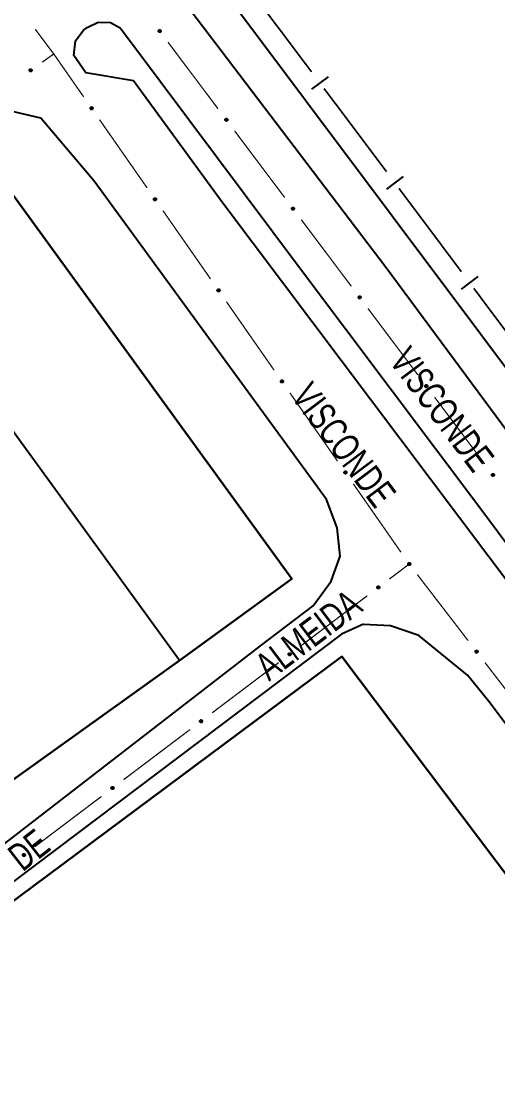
# Model space of a CAD drawing. Extents: x 200123 to 201542, y 4839549 to 4841240.
# Drawn here: x 201195.5 to 201264.2, y 4840146.7 to 4840300.3 of the extents above; entities that cross this region are included whole.
import ezdxf

# ---------------------------------------------------------------- set-up
doc = ezdxf.new("R2010")
doc.units = 0
doc.header["$LTSCALE"] = 1.5
doc.header["$MEASUREMENT"] = 0
for name, color, linetype in [('CD_MALHA_LOTES', 7, 'CONTINUOUS'), ('HD-CANAIS', 7, 'CONTINUOUS'), ('LM-LIM-SETORES-BAIRROS', 250, 'CONTINUOUS'), ('RU-QUADRA', 210, 'CONTINUOUS'), ('SV-EIXO-RUA-PAV', 20, 'CONTINUOUS'), ('SV-RUA-PAVIM', 7, 'CONTINUOUS'), ('SV-TXT-RUA-PAV', 7, 'CONTINUOUS')]:
    doc.layers.add(name, color=color, linetype=linetype)
doc.styles.add('ARIAL', font='ARIAL.SHX')

msp = doc.modelspace()

# ---------------------------------------------------------------- linework, layer by layer
at = {"layer": 'CD_MALHA_LOTES', "linetype": 'Continuous', "flags": 128}
for points in [[(201188.58, 4840283.1), (201234.5, 4840219.93)], [(201218.33, 4840208.17), (201172.4, 4840271.33)], [(201234.5, 4840219.93), (201218.33, 4840208.17)], [(201159.21, 4840147.31), (201241.7, 4840208.73)], [(201241.7, 4840208.73), (201291.11, 4840143.18), (201207.16, 4840082.14), (201181.72, 4840063.93), (201182.95, 4840062.31)], [(201218.33, 4840208.17), (201180.33, 4840180.96)]]:
    msp.add_lwpolyline(points, dxfattribs=at)
at = {"layer": 'HD-CANAIS', "linetype": 'Continuous'}
msp.add_polyline3d([(201223.86, 4840305.83, 2.2), (201299.67, 4840204.6, 2.2)], dxfattribs=at)
at = {"layer": 'LM-LIM-SETORES-BAIRROS', "const_width": 0.25}
for points in [[(201237.351852, 4840293.016773), (201228.337575, 4840305.006052)], [(201244.65, 4840283.31), (201239.154707, 4840290.618917)], [(201245.162619, 4840282.62486), (201244.65, 4840283.31)], [(201248.157996, 4840278.621397), (201245.162619, 4840282.62486)], [(201258.941353, 4840264.20893), (201249.955222, 4840276.219319)], [(201269.72471, 4840249.796462), (201260.738579, 4840261.806852)]]:
    msp.add_lwpolyline(points, dxfattribs=at)
at = {"layer": 'LM-LIM-SETORES-BAIRROS'}
for points in [[(201239.752683, 4840292.31963), (201237.354827, 4840290.516775)], [(201250.557186, 4840277.918625), (201248.155108, 4840276.121399)], [(201261.340543, 4840263.506157), (201258.938465, 4840261.708931)]]:
    msp.add_lwpolyline(points, dxfattribs=at)
at = {"layer": 'RU-QUADRA', "linetype": 'Continuous', "flags": 128}
for points in [[(201159.21, 4840159.42), (201182.62, 4840177.05), (201180.33, 4840180.96), (201218.33, 4840208.17), (201234.5, 4840219.93), (201188.58, 4840283.1), (201172.4, 4840271.33), (201159.21, 4840261.33), (201133.96, 4840242.16), (201129.5, 4840238.78), (201121.18, 4840232.46), (201045.03, 4840174.84), (201015.04, 4840152.15), (201065.11, 4840088.54)], [(201120.96, 4840017.94), (201159.21, 4840045.33), (201182.95, 4840062.31), (201181.72, 4840063.93), (201207.16, 4840082.14), (201291.11, 4840143.18), (201241.7, 4840208.73), (201159.21, 4840147.31), (201132.42, 4840127.37), (201122.23, 4840119.77), (201112.78, 4840112.73), (201070.77, 4840081.42), (201084.34, 4840064.27)]]:
    msp.add_lwpolyline(points, close=True, dxfattribs=at)
at = {"layer": 'SV-EIXO-RUA-PAV', "const_width": 0.18}
for points in [[(201197.526635, 4840299.165092), (201199.927807, 4840295.965971)], [(201216.671335, 4840297.293511), (201223.875252, 4840287.69645)], [(201199.927807, 4840295.965971), (201200.21, 4840295.59)], [(201198.515689, 4840294.393212), (201200.149259, 4840295.547095)], [(201200.149259, 4840295.547095), (201200.21, 4840295.59)], [(201200.21, 4840295.59), (201204.513952, 4840289.411367)], [(201206.800276, 4840286.129185), (201213.659247, 4840276.282637)], [(201226.276557, 4840284.49743), (201233.480474, 4840274.900369)], [(201215.945571, 4840273.000454), (201222.804543, 4840263.153906)], [(201235.88178, 4840271.701348), (201243.085697, 4840262.104287)], [(201225.090867, 4840259.871723), (201231.949838, 4840250.025175)], [(201245.487002, 4840258.905267), (201252.690919, 4840249.308206)], [(201234.236162, 4840246.742993), (201241.095134, 4840236.896445)], [(201255.092225, 4840246.109185), (201262.296142, 4840236.512124)], [(201243.381458, 4840233.614262), (201250.240429, 4840223.767714)], [(201250.966652, 4840221.71004), (201251.43, 4840222.06)], [(201248.572739, 4840219.901952), (201250.966652, 4840221.71004)], [(201252.599677, 4840220.538923), (201259.914705, 4840211.026281)], [(201235.805205, 4840210.258816), (201245.380856, 4840217.491168)], [(201223.037671, 4840200.61568), (201232.613321, 4840207.848032)], [(201262.353048, 4840207.8554), (201269.668076, 4840198.342757)], [(201210.270137, 4840190.972544), (201219.845787, 4840198.204896)], [(201197.502602, 4840181.329408), (201207.078253, 4840188.56176)]]:
    msp.add_lwpolyline(points, dxfattribs=at)
at = {"layer": 'SV-EIXO-RUA-PAV'}
for points in [[(201215.472464, 4840299.074015), (201215.520977, 4840299.067805), (201215.561401, 4840299.052547), (201215.591454, 4840299.030117), (201215.612843, 4840299.003372), (201215.631643, 4840298.973546), (201215.643963, 4840298.939293), (201215.649216, 4840298.898247), (201215.643328, 4840298.849538), (201215.624976, 4840298.809155), (201215.604563, 4840298.778515), (201215.577959, 4840298.754606), (201215.548678, 4840298.736828), (201215.512675, 4840298.725207), (201215.471027, 4840298.72029), (201215.422192, 4840298.727396), (201215.382663, 4840298.742626), (201215.354164, 4840298.765084), (201215.330297, 4840298.791983), (201215.311469, 4840298.822663), (201215.299569, 4840298.856356), (201215.294694, 4840298.898298), (201215.302346, 4840298.946405), (201215.317086, 4840298.986003), (201215.339138, 4840299.01481), (201215.366149, 4840299.037711), (201215.395835, 4840299.056931), (201215.429752, 4840299.070749), (201215.472464, 4840299.074015)], [(201196.701252, 4840293.246345), (201196.708863, 4840293.294657), (201196.725283, 4840293.334623), (201196.748573, 4840293.364015), (201196.775926, 4840293.384621), (201196.806284, 4840293.402551), (201196.840879, 4840293.413875), (201196.882059, 4840293.417938), (201196.930577, 4840293.410644), (201196.970413, 4840293.391132), (201197.00045, 4840293.36984), (201197.023579, 4840293.342556), (201197.040503, 4840293.312773), (201197.051077, 4840293.276449), (201197.054787, 4840293.234676), (201197.046272, 4840293.186067), (201197.029905, 4840293.146996), (201197.006631, 4840293.119158), (201196.979054, 4840293.096079), (201196.947842, 4840293.078146), (201196.913819, 4840293.067226), (201196.871753, 4840293.063566), (201196.823887, 4840293.072607), (201196.784732, 4840293.088486), (201196.756575, 4840293.111362), (201196.734465, 4840293.139024), (201196.716112, 4840293.169253), (201196.703281, 4840293.203555), (201196.701252, 4840293.246345)], [(201205.665315, 4840287.951092), (201205.713576, 4840287.943165), (201205.753434, 4840287.926484), (201205.782673, 4840287.903002), (201205.803099, 4840287.875515), (201205.82083, 4840287.84504), (201205.831927, 4840287.810372), (201205.835721, 4840287.769166), (201205.828108, 4840287.720697), (201205.808336, 4840287.68099), (201205.786849, 4840287.651093), (201205.759413, 4840287.628142), (201205.72952, 4840287.611414), (201205.693127, 4840287.601078), (201205.651331, 4840287.597641), (201205.602779, 4840287.606475), (201205.563816, 4840287.623098), (201205.536131, 4840287.646553), (201205.513233, 4840287.674281), (201205.495505, 4840287.705609), (201205.484808, 4840287.739703), (201205.481423, 4840287.781792), (201205.490777, 4840287.829597), (201205.506912, 4840287.868648), (201205.529973, 4840287.896654), (201205.557779, 4840287.918583), (201205.588128, 4840287.936738), (201205.622513, 4840287.949344), (201205.665315, 4840287.951092)], [(201225.077687, 4840286.277933), (201225.126199, 4840286.271723), (201225.166623, 4840286.256466), (201225.196677, 4840286.234036), (201225.218066, 4840286.207291), (201225.236866, 4840286.177464), (201225.249186, 4840286.143211), (201225.254438, 4840286.102165), (201225.24855, 4840286.053457), (201225.230199, 4840286.013073), (201225.209785, 4840285.982433), (201225.183181, 4840285.958524), (201225.1539, 4840285.940746), (201225.117897, 4840285.929126), (201225.076249, 4840285.924209), (201225.027414, 4840285.931315), (201224.987886, 4840285.946545), (201224.959387, 4840285.969003), (201224.93552, 4840285.995901), (201224.916691, 4840286.026582), (201224.904792, 4840286.060275), (201224.899916, 4840286.102217), (201224.907569, 4840286.150324), (201224.922309, 4840286.189922), (201224.944361, 4840286.218729), (201224.971372, 4840286.24163), (201225.001058, 4840286.26085), (201225.034974, 4840286.274668), (201225.077687, 4840286.277933)], [(201214.81061, 4840274.822362), (201214.858872, 4840274.814435), (201214.89873, 4840274.797753), (201214.927968, 4840274.774271), (201214.948395, 4840274.746784), (201214.966125, 4840274.71631), (201214.977223, 4840274.681641), (201214.981016, 4840274.640435), (201214.973404, 4840274.591966), (201214.953632, 4840274.552259), (201214.932144, 4840274.522362), (201214.904709, 4840274.499412), (201214.874816, 4840274.482684), (201214.838423, 4840274.472347), (201214.796627, 4840274.468911), (201214.748075, 4840274.477744), (201214.709111, 4840274.494367), (201214.681427, 4840274.517822), (201214.658529, 4840274.54555), (201214.640801, 4840274.576879), (201214.630103, 4840274.610973), (201214.626719, 4840274.653061), (201214.636073, 4840274.700867), (201214.652208, 4840274.739917), (201214.675268, 4840274.767924), (201214.703074, 4840274.789852), (201214.733423, 4840274.808007), (201214.767809, 4840274.820613), (201214.81061, 4840274.822362)], [(201234.682909, 4840273.481852), (201234.731422, 4840273.475642), (201234.771846, 4840273.460384), (201234.801899, 4840273.437954), (201234.823288, 4840273.411209), (201234.842088, 4840273.381383), (201234.854408, 4840273.34713), (201234.859661, 4840273.306084), (201234.853773, 4840273.257376), (201234.835421, 4840273.216992), (201234.815008, 4840273.186352), (201234.788404, 4840273.162443), (201234.759123, 4840273.144665), (201234.72312, 4840273.133044), (201234.681472, 4840273.128127), (201234.632637, 4840273.135233), (201234.593108, 4840273.150463), (201234.564609, 4840273.172922), (201234.540742, 4840273.19982), (201234.521914, 4840273.2305), (201234.510014, 4840273.264193), (201234.505139, 4840273.306135), (201234.512791, 4840273.354242), (201234.527531, 4840273.39384), (201234.549583, 4840273.422647), (201234.576594, 4840273.445548), (201234.60628, 4840273.464769), (201234.640197, 4840273.478586), (201234.682909, 4840273.481852)], [(201223.955906, 4840261.693631), (201224.004167, 4840261.685704), (201224.044025, 4840261.669022), (201224.073264, 4840261.645541), (201224.093691, 4840261.618053), (201224.111421, 4840261.587579), (201224.122518, 4840261.552911), (201224.126312, 4840261.511704), (201224.1187, 4840261.463235), (201224.098927, 4840261.423528), (201224.07744, 4840261.393631), (201224.050004, 4840261.370681), (201224.020111, 4840261.353953), (201223.983718, 4840261.343617), (201223.941922, 4840261.34018), (201223.89337, 4840261.349014), (201223.854407, 4840261.365636), (201223.826722, 4840261.389091), (201223.803825, 4840261.416819), (201223.786096, 4840261.448148), (201223.775399, 4840261.482242), (201223.772015, 4840261.524331), (201223.781369, 4840261.572136), (201223.797504, 4840261.611186), (201223.820564, 4840261.639193), (201223.84837, 4840261.661122), (201223.878719, 4840261.679277), (201223.913104, 4840261.691883), (201223.955906, 4840261.693631)], [(201244.288132, 4840260.68577), (201244.336644, 4840260.67956), (201244.377068, 4840260.664303), (201244.407122, 4840260.641873), (201244.42851, 4840260.615128), (201244.447311, 4840260.585301), (201244.459631, 4840260.551048), (201244.464883, 4840260.510002), (201244.458995, 4840260.461294), (201244.440644, 4840260.420911), (201244.42023, 4840260.39027), (201244.393626, 4840260.366361), (201244.364345, 4840260.348583), (201244.328342, 4840260.336963), (201244.286694, 4840260.332046), (201244.237859, 4840260.339152), (201244.198331, 4840260.354382), (201244.169832, 4840260.37684), (201244.145965, 4840260.403738), (201244.127136, 4840260.434419), (201244.115236, 4840260.468112), (201244.110361, 4840260.510054), (201244.118014, 4840260.558161), (201244.132754, 4840260.597759), (201244.154806, 4840260.626566), (201244.181816, 4840260.649467), (201244.211503, 4840260.668687), (201244.245419, 4840260.682505), (201244.288132, 4840260.68577)], [(201233.101201, 4840248.5649), (201233.149463, 4840248.556973), (201233.189321, 4840248.540292), (201233.218559, 4840248.51681), (201233.238986, 4840248.489323), (201233.256716, 4840248.458848), (201233.267814, 4840248.42418), (201233.271607, 4840248.382974), (201233.263995, 4840248.334505), (201233.244223, 4840248.294798), (201233.222735, 4840248.264901), (201233.1953, 4840248.24195), (201233.165407, 4840248.225222), (201233.129014, 4840248.214886), (201233.087218, 4840248.211449), (201233.038666, 4840248.220283), (201232.999703, 4840248.236906), (201232.972018, 4840248.260361), (201232.94912, 4840248.288089), (201232.931392, 4840248.319417), (201232.920694, 4840248.353511), (201232.91731, 4840248.3956), (201232.926664, 4840248.443405), (201232.942799, 4840248.482456), (201232.965859, 4840248.510462), (201232.993665, 4840248.532391), (201233.024015, 4840248.550546), (201233.0584, 4840248.563152), (201233.101201, 4840248.5649)], [(201253.893354, 4840247.889689), (201253.941867, 4840247.883479), (201253.982291, 4840247.868221), (201254.012344, 4840247.845791), (201254.033733, 4840247.819046), (201254.052533, 4840247.78922), (201254.064853, 4840247.754967), (201254.070106, 4840247.713921), (201254.064218, 4840247.665213), (201254.045866, 4840247.624829), (201254.025453, 4840247.594189), (201253.998848, 4840247.57028), (201253.969568, 4840247.552502), (201253.933564, 4840247.540881), (201253.891916, 4840247.535964), (201253.843082, 4840247.54307), (201253.803553, 4840247.5583), (201253.775054, 4840247.580759), (201253.751187, 4840247.607657), (201253.732359, 4840247.638337), (201253.720459, 4840247.67203), (201253.715584, 4840247.713972), (201253.723236, 4840247.762079), (201253.737976, 4840247.801677), (201253.760028, 4840247.830484), (201253.787039, 4840247.853385), (201253.816725, 4840247.872606), (201253.850641, 4840247.886423), (201253.893354, 4840247.889689)], [(201242.246497, 4840235.43617), (201242.294759, 4840235.428243), (201242.334616, 4840235.411561), (201242.363855, 4840235.388079), (201242.384282, 4840235.360592), (201242.402012, 4840235.330118), (201242.413109, 4840235.295449), (201242.416903, 4840235.254243), (201242.409291, 4840235.205774), (201242.389518, 4840235.166067), (201242.368031, 4840235.13617), (201242.340595, 4840235.11322), (201242.310702, 4840235.096492), (201242.27431, 4840235.086155), (201242.232513, 4840235.082719), (201242.183961, 4840235.091552), (201242.144998, 4840235.108175), (201242.117314, 4840235.13163), (201242.094416, 4840235.159358), (201242.076687, 4840235.190687), (201242.06599, 4840235.224781), (201242.062606, 4840235.266869), (201242.07196, 4840235.314675), (201242.088095, 4840235.353725), (201242.111155, 4840235.381732), (201242.138961, 4840235.40366), (201242.16931, 4840235.421815), (201242.203695, 4840235.434421), (201242.246497, 4840235.43617)], [(201263.498577, 4840235.093607), (201263.547089, 4840235.087397), (201263.587513, 4840235.07214), (201263.617567, 4840235.04971), (201263.638955, 4840235.022965), (201263.657756, 4840234.993138), (201263.670076, 4840234.958885), (201263.675328, 4840234.917839), (201263.66944, 4840234.869131), (201263.651089, 4840234.828748), (201263.630675, 4840234.798107), (201263.604071, 4840234.774198), (201263.57479, 4840234.75642), (201263.538787, 4840234.7448), (201263.497139, 4840234.739883), (201263.448304, 4840234.746989), (201263.408776, 4840234.762219), (201263.380277, 4840234.784677), (201263.35641, 4840234.811575), (201263.337581, 4840234.842256), (201263.325681, 4840234.875949), (201263.320806, 4840234.917891), (201263.328459, 4840234.965998), (201263.343199, 4840235.005596), (201263.365251, 4840235.034403), (201263.392261, 4840235.057304), (201263.421948, 4840235.076524), (201263.455864, 4840235.090342), (201263.498577, 4840235.093607)], [(201251.429677, 4840222.241002), (201251.478259, 4840222.235356), (201251.518858, 4840222.22057), (201251.54917, 4840222.198491), (201251.570868, 4840222.171996), (201251.590014, 4840222.142391), (201251.602731, 4840222.108283), (201251.608461, 4840222.067301), (201251.60314, 4840222.018528), (201251.585259, 4840221.977934), (201251.565203, 4840221.947058), (201251.538879, 4840221.922841), (201251.509807, 4840221.904724), (201251.473941, 4840221.892686), (201251.432353, 4840221.887285), (201251.383439, 4840221.893822), (201251.343736, 4840221.908591), (201251.314978, 4840221.930717), (201251.2908, 4840221.957336), (201251.271616, 4840221.987795), (201251.259325, 4840222.021348), (201251.253962, 4840222.06323), (201251.261055, 4840222.111423), (201251.275333, 4840222.15119), (201251.297049, 4840222.180251), (201251.323792, 4840222.203465), (201251.353252, 4840222.223029), (201251.387006, 4840222.23724), (201251.429677, 4840222.241002)], [(201246.795799, 4840218.697805), (201246.801866, 4840218.746336), (201246.817003, 4840218.786805), (201246.839344, 4840218.816925), (201246.866025, 4840218.838393), (201246.895796, 4840218.857282), (201246.930012, 4840218.869703), (201246.971042, 4840218.875078), (201247.019768, 4840218.869334), (201247.060206, 4840218.851102), (201247.090906, 4840218.83078), (201247.114894, 4840218.804247), (201247.132759, 4840218.775019), (201247.144486, 4840218.73905), (201247.149527, 4840218.697417), (201247.142565, 4840218.648561), (201247.127453, 4840218.608988), (201247.105079, 4840218.580422), (201247.078252, 4840218.556476), (201247.047628, 4840218.537556), (201247.01397, 4840218.525556), (201246.972042, 4840218.520557), (201246.923913, 4840218.528067), (201246.884271, 4840218.542689), (201246.855399, 4840218.564656), (201246.832418, 4840218.591598), (201246.81311, 4840218.621227), (201246.799191, 4840218.655102), (201246.795799, 4840218.697805)], [(201234.028265, 4840209.054669), (201234.034331, 4840209.1032), (201234.049469, 4840209.143669), (201234.07181, 4840209.173789), (201234.098491, 4840209.195257), (201234.128262, 4840209.214146), (201234.162478, 4840209.226567), (201234.203508, 4840209.231942), (201234.252234, 4840209.226198), (201234.292671, 4840209.207966), (201234.323372, 4840209.187644), (201234.34736, 4840209.161111), (201234.365225, 4840209.131883), (201234.376952, 4840209.095914), (201234.381993, 4840209.054281), (201234.375031, 4840209.005425), (201234.359919, 4840208.965852), (201234.337545, 4840208.937286), (201234.310718, 4840208.91334), (201234.280093, 4840208.89442), (201234.246436, 4840208.88242), (201234.204508, 4840208.877421), (201234.156379, 4840208.884931), (201234.116737, 4840208.899553), (201234.087865, 4840208.92152), (201234.064884, 4840208.948462), (201234.045576, 4840208.978091), (201234.031657, 4840209.011966), (201234.028265, 4840209.054669)], [(201261.133554, 4840209.621842), (201261.182135, 4840209.616197), (201261.222734, 4840209.60141), (201261.253046, 4840209.579331), (201261.274745, 4840209.552837), (201261.29389, 4840209.523231), (201261.306608, 4840209.489124), (201261.312337, 4840209.448142), (201261.307016, 4840209.399368), (201261.289135, 4840209.358774), (201261.26908, 4840209.327898), (201261.242755, 4840209.303682), (201261.213683, 4840209.285564), (201261.177817, 4840209.273526), (201261.136229, 4840209.268125), (201261.087315, 4840209.274662), (201261.047613, 4840209.289432), (201261.018854, 4840209.311557), (201260.994676, 4840209.338176), (201260.975492, 4840209.368635), (201260.963201, 4840209.402188), (201260.957839, 4840209.44407), (201260.964931, 4840209.492263), (201260.97921, 4840209.53203), (201261.000925, 4840209.561091), (201261.027668, 4840209.584305), (201261.057129, 4840209.603869), (201261.090882, 4840209.61808), (201261.133554, 4840209.621842)], [(201221.260731, 4840199.411533), (201221.266797, 4840199.460064), (201221.281935, 4840199.500533), (201221.304275, 4840199.530653), (201221.330957, 4840199.552121), (201221.360728, 4840199.57101), (201221.394944, 4840199.583431), (201221.435974, 4840199.588806), (201221.4847, 4840199.583062), (201221.525137, 4840199.56483), (201221.555838, 4840199.544508), (201221.579826, 4840199.517975), (201221.59769, 4840199.488747), (201221.609418, 4840199.452778), (201221.614458, 4840199.411145), (201221.607497, 4840199.362289), (201221.592385, 4840199.322716), (201221.570011, 4840199.29415), (201221.543184, 4840199.270204), (201221.512559, 4840199.251284), (201221.478902, 4840199.239284), (201221.436974, 4840199.234285), (201221.388845, 4840199.241795), (201221.349203, 4840199.256417), (201221.320331, 4840199.278384), (201221.29735, 4840199.305326), (201221.278042, 4840199.334955), (201221.264123, 4840199.36883), (201221.260731, 4840199.411533)], [(201208.493197, 4840189.768397), (201208.499263, 4840189.816928), (201208.514401, 4840189.857397), (201208.536741, 4840189.887517), (201208.563423, 4840189.908985), (201208.593193, 4840189.927874), (201208.62741, 4840189.940295), (201208.66844, 4840189.94567), (201208.717165, 4840189.939926), (201208.757603, 4840189.921694), (201208.788304, 4840189.901372), (201208.812292, 4840189.874839), (201208.830156, 4840189.845611), (201208.841884, 4840189.809642), (201208.846924, 4840189.768009), (201208.839963, 4840189.719153), (201208.82485, 4840189.67958), (201208.802477, 4840189.651014), (201208.775649, 4840189.627068), (201208.745025, 4840189.608148), (201208.711367, 4840189.596148), (201208.66944, 4840189.591149), (201208.62131, 4840189.598659), (201208.581669, 4840189.613281), (201208.552797, 4840189.635248), (201208.529815, 4840189.66219), (201208.510507, 4840189.691819), (201208.496589, 4840189.725695), (201208.493197, 4840189.768397)], [(201195.725663, 4840180.125261), (201195.731729, 4840180.173792), (201195.746867, 4840180.214261), (201195.769207, 4840180.244381), (201195.795889, 4840180.265849), (201195.825659, 4840180.284738), (201195.859875, 4840180.297159), (201195.900906, 4840180.302534), (201195.949631, 4840180.29679), (201195.990069, 4840180.278558), (201196.02077, 4840180.258236), (201196.044757, 4840180.231703), (201196.062622, 4840180.202475), (201196.07435, 4840180.166506), (201196.07939, 4840180.124873), (201196.072429, 4840180.076017), (201196.057316, 4840180.036444), (201196.034943, 4840180.007878), (201196.008115, 4840179.983932), (201195.977491, 4840179.965012), (201195.943833, 4840179.953013), (201195.901906, 4840179.948013), (201195.853776, 4840179.955523), (201195.814135, 4840179.970145), (201195.785262, 4840179.992112), (201195.762281, 4840180.019054), (201195.742973, 4840180.048683), (201195.729055, 4840180.082559), (201195.725663, 4840180.125261)]]:
    msp.add_lwpolyline(points, close=True, dxfattribs=at)
for points in [[(201215.294694, 4840298.898298), (201215.471027, 4840298.72029)], [(201215.302049, 4840298.920199), (201215.489614, 4840298.724876)], [(201215.302346, 4840298.946405), (201215.512675, 4840298.725207)], [(201215.310218, 4840298.963867), (201215.526998, 4840298.73417)], [(201215.317086, 4840298.986003), (201215.548678, 4840298.736828)], [(201215.329581, 4840298.99717), (201215.561105, 4840298.747829)], [(201215.339138, 4840299.01481), (201215.577959, 4840298.754606)], [(201215.353858, 4840299.023924), (201215.588115, 4840298.766398)], [(201215.366149, 4840299.037711), (201215.604563, 4840298.778515)], [(201215.384142, 4840299.04495), (201215.613209, 4840298.798884)], [(201215.395835, 4840299.056931), (201215.624976, 4840298.809155)], [(201215.41552, 4840299.059973), (201215.631753, 4840298.833277)], [(201215.429752, 4840299.070749), (201215.643328, 4840298.849538)], [(201215.450174, 4840299.07063), (201215.642652, 4840298.875582)], [(201215.472464, 4840299.074015), (201215.649216, 4840298.898247)], [(201215.498752, 4840299.069558), (201215.641813, 4840298.924431)], [(201215.520977, 4840299.067805), (201215.643963, 4840298.939293)], [(201215.544058, 4840299.059206), (201215.6317, 4840298.962907)], [(201215.561401, 4840299.052547), (201215.631643, 4840298.973546)], [(201215.299569, 4840298.856356), (201215.422192, 4840298.727396)], [(201215.30234, 4840298.874351), (201215.441581, 4840298.729769)], [(201215.308633, 4840298.83642), (201215.398185, 4840298.739849)], [(201215.311469, 4840298.822663), (201215.382663, 4840298.742626)], [(201196.701252, 4840293.246345), (201196.882059, 4840293.417938)], [(201196.703281, 4840293.203555), (201196.930577, 4840293.410644)], [(201196.703991, 4840293.223966), (201196.904525, 4840293.410721)], [(201196.706467, 4840293.272492), (201196.855671, 4840293.411296)], [(201196.708863, 4840293.294657), (201196.840879, 4840293.413875)], [(201196.713641, 4840293.189018), (201196.946496, 4840293.398603)], [(201196.716112, 4840293.169253), (201196.970413, 4840293.391132)], [(201196.718125, 4840293.31748), (201196.81692, 4840293.4023)], [(201196.725283, 4840293.334623), (201196.806284, 4840293.402551)], [(201196.72775, 4840293.157219), (201196.980339, 4840293.379072)], [(201196.734465, 4840293.139024), (201197.00045, 4840293.36984)], [(201196.747891, 4840293.126339), (201197.012086, 4840293.353049)], [(201196.756575, 4840293.111362), (201197.023579, 4840293.342556)], [(201196.773932, 4840293.101298), (201197.029865, 4840293.325514)], [(201196.784732, 4840293.088486), (201197.040503, 4840293.312773)], [(201196.806661, 4840293.08098), (201197.042532, 4840293.291025)], [(201196.823887, 4840293.072607), (201197.051077, 4840293.276449)], [(201196.850074, 4840293.071551), (201197.050741, 4840293.253388)], [(201196.871753, 4840293.063566), (201197.054787, 4840293.234676)], [(201196.895911, 4840293.070516), (201197.044461, 4840293.205516)], [(201196.913819, 4840293.067226), (201197.046272, 4840293.186067)], [(201196.934008, 4840293.075709), (201197.03313, 4840293.16243)], [(201196.947842, 4840293.078146), (201197.029905, 4840293.146996)], [(201205.481423, 4840287.781792), (201205.651331, 4840287.597641)], [(201205.484808, 4840287.739703), (201205.602779, 4840287.606475)], [(201205.488216, 4840287.757589), (201205.62224, 4840287.608159)], [(201205.48955, 4840287.803418), (201205.670069, 4840287.601565)], [(201205.490777, 4840287.829597), (201205.693127, 4840287.601078)], [(201205.493158, 4840287.719459), (201205.579229, 4840287.619771)], [(201205.495505, 4840287.705609), (201205.563816, 4840287.623098)], [(201205.499263, 4840287.846769), (201205.70776, 4840287.609527)], [(201205.506912, 4840287.868648), (201205.72952, 4840287.611414)], [(201205.519795, 4840287.879364), (201205.74233, 4840287.621968)], [(201205.529973, 4840287.896654), (201205.759413, 4840287.628142)], [(201205.545006, 4840287.90524), (201205.769982, 4840287.639567)], [(201205.557779, 4840287.918583), (201205.786849, 4840287.651093)], [(201205.576017, 4840287.925179), (201205.796212, 4840287.671142)], [(201205.588128, 4840287.936738), (201205.808336, 4840287.68099)], [(201205.607908, 4840287.939079), (201205.815964, 4840287.704856)], [(201205.622513, 4840287.949344), (201205.828108, 4840287.720697)], [(201205.642919, 4840287.9485), (201205.828356, 4840287.746748)], [(201205.665315, 4840287.951092), (201205.835721, 4840287.769166)], [(201205.691428, 4840287.945706), (201205.829251, 4840287.795596)], [(201205.713576, 4840287.943165), (201205.831927, 4840287.810372)], [(201205.736338, 4840287.933754), (201205.820509, 4840287.834406)], [(201205.753434, 4840287.926484), (201205.82083, 4840287.84504)], [(201224.899916, 4840286.102217), (201225.076249, 4840285.924209)], [(201224.904792, 4840286.060275), (201225.027414, 4840285.931315)], [(201224.907271, 4840286.124118), (201225.094836, 4840285.928795)], [(201224.907563, 4840286.07827), (201225.046803, 4840285.933687)], [(201224.907569, 4840286.150324), (201225.117897, 4840285.929126)], [(201224.913855, 4840286.040339), (201225.003407, 4840285.943767)], [(201224.91544, 4840286.167786), (201225.13222, 4840285.938089)], [(201224.916691, 4840286.026582), (201224.987886, 4840285.946545)], [(201224.922309, 4840286.189922), (201225.1539, 4840285.940746)], [(201224.934803, 4840286.201088), (201225.166328, 4840285.951748)], [(201224.944361, 4840286.218729), (201225.183181, 4840285.958524)], [(201224.959081, 4840286.227843), (201225.193338, 4840285.970316)], [(201224.971372, 4840286.24163), (201225.209785, 4840285.982433)], [(201224.989365, 4840286.248869), (201225.218432, 4840286.002802)], [(201225.001058, 4840286.26085), (201225.230199, 4840286.013073)], [(201225.020742, 4840286.263891), (201225.236975, 4840286.037196)], [(201225.034974, 4840286.274668), (201225.24855, 4840286.053457)], [(201225.055397, 4840286.274549), (201225.247874, 4840286.0795)], [(201225.077687, 4840286.277933), (201225.254438, 4840286.102165)], [(201225.103974, 4840286.273477), (201225.247036, 4840286.12835)], [(201225.126199, 4840286.271723), (201225.249186, 4840286.143211)], [(201225.149281, 4840286.263125), (201225.236922, 4840286.166825)], [(201225.166623, 4840286.256466), (201225.236866, 4840286.177464)], [(201214.626719, 4840274.653061), (201214.796627, 4840274.468911)], [(201214.630103, 4840274.610973), (201214.748075, 4840274.477744)], [(201214.633511, 4840274.628858), (201214.767535, 4840274.479428)], [(201214.634846, 4840274.674688), (201214.815365, 4840274.472835)], [(201214.636073, 4840274.700867), (201214.838423, 4840274.472347)], [(201214.638454, 4840274.590728), (201214.724524, 4840274.491041)], [(201214.640801, 4840274.576879), (201214.709111, 4840274.494367)], [(201214.644559, 4840274.718039), (201214.853055, 4840274.480797)], [(201214.652208, 4840274.739917), (201214.874816, 4840274.482684)], [(201214.665091, 4840274.750633), (201214.887626, 4840274.493237)], [(201214.675268, 4840274.767924), (201214.904709, 4840274.499412)], [(201214.690302, 4840274.77651), (201214.915277, 4840274.510836)], [(201214.703074, 4840274.789852), (201214.932144, 4840274.522362)], [(201214.721313, 4840274.796448), (201214.941508, 4840274.542412)], [(201214.733423, 4840274.808007), (201214.953632, 4840274.552259)], [(201214.753204, 4840274.810348), (201214.961259, 4840274.576126)], [(201214.767809, 4840274.820613), (201214.973404, 4840274.591966)], [(201214.788214, 4840274.81977), (201214.973652, 4840274.618017)], [(201214.81061, 4840274.822362), (201214.981016, 4840274.640435)], [(201214.836723, 4840274.816976), (201214.974547, 4840274.666866)], [(201214.858872, 4840274.814435), (201214.977223, 4840274.681641)], [(201214.881634, 4840274.805023), (201214.965805, 4840274.705676)], [(201214.89873, 4840274.797753), (201214.966125, 4840274.71631)], [(201234.505139, 4840273.306135), (201234.681472, 4840273.128127)], [(201234.510014, 4840273.264193), (201234.632637, 4840273.135233)], [(201234.512494, 4840273.328036), (201234.700059, 4840273.132713)], [(201234.512785, 4840273.282188), (201234.652026, 4840273.137606)], [(201234.512791, 4840273.354242), (201234.72312, 4840273.133044)], [(201234.519078, 4840273.244257), (201234.60863, 4840273.147686)], [(201234.520663, 4840273.371704), (201234.737443, 4840273.142007)], [(201234.521914, 4840273.2305), (201234.593108, 4840273.150463)], [(201234.527531, 4840273.39384), (201234.759123, 4840273.144665)], [(201234.540026, 4840273.405007), (201234.77155, 4840273.155666)], [(201234.549583, 4840273.422647), (201234.788404, 4840273.162443)], [(201234.564303, 4840273.431761), (201234.79856, 4840273.174235)], [(201234.576594, 4840273.445548), (201234.815008, 4840273.186352)], [(201234.594587, 4840273.452787), (201234.823654, 4840273.206721)], [(201234.60628, 4840273.464769), (201234.835421, 4840273.216992)], [(201234.625965, 4840273.46781), (201234.842198, 4840273.241114)], [(201234.640197, 4840273.478586), (201234.853773, 4840273.257376)], [(201234.660619, 4840273.478467), (201234.853097, 4840273.283419)], [(201234.682909, 4840273.481852), (201234.859661, 4840273.306084)], [(201234.709197, 4840273.477395), (201234.852258, 4840273.332269)], [(201234.731422, 4840273.475642), (201234.854408, 4840273.34713)], [(201234.754503, 4840273.467043), (201234.842145, 4840273.370744)], [(201234.771846, 4840273.460384), (201234.842088, 4840273.381383)], [(201223.772015, 4840261.524331), (201223.941922, 4840261.34018)], [(201223.775399, 4840261.482242), (201223.89337, 4840261.349014)], [(201223.778807, 4840261.500128), (201223.912831, 4840261.350697)], [(201223.780142, 4840261.545957), (201223.96066, 4840261.344104)], [(201223.781369, 4840261.572136), (201223.983718, 4840261.343617)], [(201223.78375, 4840261.461997), (201223.86982, 4840261.36231)], [(201223.786096, 4840261.448148), (201223.854407, 4840261.365636)], [(201223.789855, 4840261.589308), (201223.998351, 4840261.352066)], [(201223.797504, 4840261.611186), (201224.020111, 4840261.353953)], [(201223.810386, 4840261.621902), (201224.032921, 4840261.364507)], [(201223.820564, 4840261.639193), (201224.050004, 4840261.370681)], [(201223.835598, 4840261.647779), (201224.060573, 4840261.382106)], [(201223.84837, 4840261.661122), (201224.07744, 4840261.393631)], [(201223.866608, 4840261.667718), (201224.086803, 4840261.413681)], [(201223.878719, 4840261.679277), (201224.098927, 4840261.423528)], [(201223.898499, 4840261.681618), (201224.106555, 4840261.447395)], [(201223.913104, 4840261.691883), (201224.1187, 4840261.463235)], [(201223.93351, 4840261.691039), (201224.118948, 4840261.489286)], [(201223.955906, 4840261.693631), (201224.126312, 4840261.511704)], [(201223.982019, 4840261.688245), (201224.119842, 4840261.538135)], [(201224.004167, 4840261.685704), (201224.122518, 4840261.552911)], [(201224.026929, 4840261.676293), (201224.1111, 4840261.576945)], [(201224.044025, 4840261.669022), (201224.111421, 4840261.587579)], [(201244.110361, 4840260.510054), (201244.286694, 4840260.332046)], [(201244.117716, 4840260.531955), (201244.305281, 4840260.336632)], [(201244.118014, 4840260.558161), (201244.328342, 4840260.336963)], [(201244.125885, 4840260.575623), (201244.342665, 4840260.345926)], [(201244.132754, 4840260.597759), (201244.364345, 4840260.348583)], [(201244.145248, 4840260.608925), (201244.376773, 4840260.359585)], [(201244.154806, 4840260.626566), (201244.393626, 4840260.366361)], [(201244.169526, 4840260.63568), (201244.403783, 4840260.378153)], [(201244.181816, 4840260.649467), (201244.42023, 4840260.39027)], [(201244.199809, 4840260.656706), (201244.428877, 4840260.410639)], [(201244.211503, 4840260.668687), (201244.440644, 4840260.420911)], [(201244.231187, 4840260.671728), (201244.44742, 4840260.445033)], [(201244.245419, 4840260.682505), (201244.458995, 4840260.461294)], [(201244.265842, 4840260.682386), (201244.458319, 4840260.487337)], [(201244.288132, 4840260.68577), (201244.464883, 4840260.510002)], [(201244.314419, 4840260.681314), (201244.45748, 4840260.536187)], [(201244.336644, 4840260.67956), (201244.459631, 4840260.551048)], [(201244.359726, 4840260.670962), (201244.447367, 4840260.574662)], [(201244.377068, 4840260.664303), (201244.447311, 4840260.585301)], [(201244.115236, 4840260.468112), (201244.237859, 4840260.339152)], [(201244.118008, 4840260.486107), (201244.257248, 4840260.341524)], [(201244.1243, 4840260.448176), (201244.213852, 4840260.351604)], [(201244.127136, 4840260.434419), (201244.198331, 4840260.354382)], [(201232.91731, 4840248.3956), (201233.087218, 4840248.211449)], [(201232.920694, 4840248.353511), (201233.038666, 4840248.220283)], [(201232.924102, 4840248.371397), (201233.058127, 4840248.221967)], [(201232.925437, 4840248.417226), (201233.105956, 4840248.215373)], [(201232.926664, 4840248.443405), (201233.129014, 4840248.214886)], [(201232.929045, 4840248.333267), (201233.015115, 4840248.233579)], [(201232.931392, 4840248.319417), (201232.999703, 4840248.236906)], [(201232.93515, 4840248.460577), (201233.143646, 4840248.223335)], [(201232.942799, 4840248.482456), (201233.165407, 4840248.225222)], [(201232.955682, 4840248.493172), (201233.178217, 4840248.235776)], [(201232.965859, 4840248.510462), (201233.1953, 4840248.24195)], [(201232.980893, 4840248.519048), (201233.205868, 4840248.253375)], [(201232.993665, 4840248.532391), (201233.222735, 4840248.264901)], [(201233.011904, 4840248.538987), (201233.232099, 4840248.28495)], [(201233.024015, 4840248.550546), (201233.244223, 4840248.294798)], [(201233.043795, 4840248.552887), (201233.251851, 4840248.318664)], [(201233.0584, 4840248.563152), (201233.263995, 4840248.334505)], [(201233.078805, 4840248.562308), (201233.264243, 4840248.360556)], [(201233.101201, 4840248.5649), (201233.271607, 4840248.382974)], [(201233.127314, 4840248.559514), (201233.265138, 4840248.409404)], [(201233.149463, 4840248.556973), (201233.267814, 4840248.42418)], [(201233.172225, 4840248.547562), (201233.256396, 4840248.448214)], [(201233.189321, 4840248.540292), (201233.256716, 4840248.458848)], [(201253.715584, 4840247.713972), (201253.891916, 4840247.535964)], [(201253.720459, 4840247.67203), (201253.843082, 4840247.54307)], [(201253.722939, 4840247.735873), (201253.910504, 4840247.54055)], [(201253.72323, 4840247.690025), (201253.86247, 4840247.545443)], [(201253.723236, 4840247.762079), (201253.933564, 4840247.540881)], [(201253.729522, 4840247.652094), (201253.819075, 4840247.555523)], [(201253.731108, 4840247.779541), (201253.947888, 4840247.549844)], [(201253.732359, 4840247.638337), (201253.803553, 4840247.5583)], [(201253.737976, 4840247.801677), (201253.969568, 4840247.552502)], [(201253.750471, 4840247.812844), (201253.981995, 4840247.563503)], [(201253.760028, 4840247.830484), (201253.998848, 4840247.57028)], [(201253.774748, 4840247.839598), (201254.009005, 4840247.582072)], [(201253.787039, 4840247.853385), (201254.025453, 4840247.594189)], [(201253.805032, 4840247.860624), (201254.034099, 4840247.614558)], [(201253.816725, 4840247.872606), (201254.045866, 4840247.624829)], [(201253.83641, 4840247.875647), (201254.052643, 4840247.648951)], [(201253.850641, 4840247.886423), (201254.064218, 4840247.665213)], [(201253.871064, 4840247.886304), (201254.063542, 4840247.691256)], [(201253.893354, 4840247.889689), (201254.070106, 4840247.713921)], [(201253.919642, 4840247.885232), (201254.062703, 4840247.740106)], [(201253.941867, 4840247.883479), (201254.064853, 4840247.754967)], [(201253.964948, 4840247.87488), (201254.05259, 4840247.778581)], [(201253.982291, 4840247.868221), (201254.052533, 4840247.78922)], [(201242.062606, 4840235.266869), (201242.232513, 4840235.082719)], [(201242.06599, 4840235.224781), (201242.183961, 4840235.091552)], [(201242.069398, 4840235.242666), (201242.203422, 4840235.093236)], [(201242.070733, 4840235.288496), (201242.251252, 4840235.086643)], [(201242.07196, 4840235.314675), (201242.27431, 4840235.086155)], [(201242.074341, 4840235.204536), (201242.160411, 4840235.104849)], [(201242.076687, 4840235.190687), (201242.144998, 4840235.108175)], [(201242.080446, 4840235.331847), (201242.288942, 4840235.094605)], [(201242.088095, 4840235.353725), (201242.310702, 4840235.096492)], [(201242.100977, 4840235.364441), (201242.323512, 4840235.107045)], [(201242.111155, 4840235.381732), (201242.340595, 4840235.11322)], [(201242.126189, 4840235.390318), (201242.351164, 4840235.124644)], [(201242.138961, 4840235.40366), (201242.368031, 4840235.13617)], [(201242.157199, 4840235.410256), (201242.377394, 4840235.15622)], [(201242.16931, 4840235.421815), (201242.389518, 4840235.166067)], [(201242.18909, 4840235.424156), (201242.397146, 4840235.189934)], [(201242.203695, 4840235.434421), (201242.409291, 4840235.205774)], [(201242.224101, 4840235.433578), (201242.409539, 4840235.231825)], [(201242.246497, 4840235.43617), (201242.416903, 4840235.254243)], [(201242.27261, 4840235.430784), (201242.410433, 4840235.280674)], [(201242.294759, 4840235.428243), (201242.413109, 4840235.295449)], [(201242.317521, 4840235.418831), (201242.401691, 4840235.319484)], [(201242.334616, 4840235.411561), (201242.402012, 4840235.330118)], [(201263.320806, 4840234.917891), (201263.497139, 4840234.739883)], [(201263.325681, 4840234.875949), (201263.448304, 4840234.746989)], [(201263.328161, 4840234.939792), (201263.515726, 4840234.744469)], [(201263.328453, 4840234.893944), (201263.467693, 4840234.749361)], [(201263.328459, 4840234.965998), (201263.538787, 4840234.7448)], [(201263.334745, 4840234.856013), (201263.424297, 4840234.759441)], [(201263.33633, 4840234.98346), (201263.55311, 4840234.753763)], [(201263.337581, 4840234.842256), (201263.408776, 4840234.762219)], [(201263.343199, 4840235.005596), (201263.57479, 4840234.75642)], [(201263.355693, 4840235.016762), (201263.587218, 4840234.767422)], [(201263.365251, 4840235.034403), (201263.604071, 4840234.774198)], [(201263.379971, 4840235.043517), (201263.614228, 4840234.78599)], [(201263.392261, 4840235.057304), (201263.630675, 4840234.798107)], [(201263.410254, 4840235.064543), (201263.639322, 4840234.818476)], [(201263.421948, 4840235.076524), (201263.651089, 4840234.828748)], [(201263.441632, 4840235.079565), (201263.657865, 4840234.85287)], [(201263.455864, 4840235.090342), (201263.66944, 4840234.869131)], [(201263.476287, 4840235.090223), (201263.668764, 4840234.895174)], [(201263.498577, 4840235.093607), (201263.675328, 4840234.917839)], [(201263.524864, 4840235.089151), (201263.667925, 4840234.944024)], [(201263.547089, 4840235.087397), (201263.670076, 4840234.958885)], [(201263.570171, 4840235.078799), (201263.657812, 4840234.982499)], [(201263.587513, 4840235.07214), (201263.657756, 4840234.993138)], [(201251.261055, 4840222.111423), (201251.473941, 4840221.892686)], [(201251.268723, 4840222.128975), (201251.488159, 4840221.901814)], [(201251.275333, 4840222.15119), (201251.509807, 4840221.904724)], [(201251.287697, 4840222.1625), (201251.522106, 4840221.915869)], [(201251.297049, 4840222.180251), (201251.538879, 4840221.922841)], [(201251.311662, 4840222.189536), (201251.548898, 4840221.934751)], [(201251.323792, 4840222.203465), (201251.565203, 4840221.947058)], [(201251.341699, 4840222.210912), (201251.573612, 4840221.967526)], [(201251.353252, 4840222.223029), (201251.585259, 4840221.977934)], [(201251.3729, 4840222.226299), (201251.591755, 4840222.002133)], [(201251.387006, 4840222.23724), (201251.60314, 4840222.018528)], [(201251.407429, 4840222.237358), (201251.602161, 4840222.044562)], [(201251.429677, 4840222.241002), (201251.608461, 4840222.067301)], [(201251.456015, 4840222.236851), (201251.600754, 4840222.093398)], [(201251.478259, 4840222.235356), (201251.602731, 4840222.108283)], [(201251.501439, 4840222.227027), (201251.590194, 4840222.131753)], [(201251.518858, 4840222.22057), (201251.590014, 4840222.142391)], [(201251.253962, 4840222.06323), (201251.432353, 4840221.887285)], [(201251.259325, 4840222.021348), (201251.383439, 4840221.893822)], [(201251.261062, 4840222.085215), (201251.450886, 4840221.892086)], [(201251.261887, 4840222.039374), (201251.402799, 4840221.89642)], [(201251.26862, 4840222.001518), (201251.359289, 4840221.905995)], [(201251.271616, 4840221.987795), (201251.343736, 4840221.908591)], [(201246.795799, 4840218.697805), (201246.971042, 4840218.875078)], [(201246.799191, 4840218.655102), (201247.019768, 4840218.869334)], [(201246.79925, 4840218.675526), (201246.993727, 4840218.868581)], [(201246.800178, 4840218.724106), (201246.94488, 4840218.867597)], [(201246.801866, 4840218.746336), (201246.930012, 4840218.869703)], [(201246.81001, 4840218.640903), (201247.036063, 4840218.857807)], [(201246.810395, 4840218.769443), (201246.906434, 4840218.85737)], [(201246.81311, 4840218.621227), (201247.060206, 4840218.851102)], [(201246.817003, 4840218.786805), (201246.895796, 4840218.857282)], [(201246.825126, 4840218.60957), (201247.070512, 4840218.839366)], [(201246.832418, 4840218.591598), (201247.090906, 4840218.83078)], [(201246.846242, 4840218.579348), (201247.103072, 4840218.814368)], [(201246.855399, 4840218.564656), (201247.114894, 4840218.804247)], [(201246.873068, 4840218.55515), (201247.12172, 4840218.787414)], [(201246.884271, 4840218.542689), (201247.132759, 4840218.775019)], [(201246.906428, 4840218.535886), (201247.135481, 4840218.753347)], [(201246.923913, 4840218.528067), (201247.144486, 4840218.73905)], [(201246.95012, 4840218.527847), (201247.144886, 4840218.71599)], [(201246.972042, 4840218.520557), (201247.149527, 4840218.697417)], [(201246.995966, 4840218.528274), (201247.140135, 4840218.667943)], [(201247.01397, 4840218.525556), (201247.142565, 4840218.648561)], [(201247.033879, 4840218.534679), (201247.130184, 4840218.624517)], [(201247.047628, 4840218.537556), (201247.127453, 4840218.608988)], [(201234.028265, 4840209.054669), (201234.203508, 4840209.231942)], [(201234.031657, 4840209.011966), (201234.252234, 4840209.226198)], [(201234.031716, 4840209.03239), (201234.226192, 4840209.225445)], [(201234.032644, 4840209.08097), (201234.177346, 4840209.224461)], [(201234.034331, 4840209.1032), (201234.162478, 4840209.226567)], [(201234.042476, 4840208.997767), (201234.268529, 4840209.214671)], [(201234.042861, 4840209.126307), (201234.1389, 4840209.214234)], [(201234.045576, 4840208.978091), (201234.292671, 4840209.207966)], [(201234.049469, 4840209.143669), (201234.128262, 4840209.214146)], [(201234.057592, 4840208.966434), (201234.302978, 4840209.19623)], [(201234.064884, 4840208.948462), (201234.323372, 4840209.187644)], [(201234.078707, 4840208.936212), (201234.335538, 4840209.171232)], [(201234.087865, 4840208.92152), (201234.34736, 4840209.161111)], [(201234.105534, 4840208.912014), (201234.354186, 4840209.144278)], [(201234.116737, 4840208.899553), (201234.365225, 4840209.131883)], [(201234.138893, 4840208.89275), (201234.367947, 4840209.110211)], [(201234.156379, 4840208.884931), (201234.376952, 4840209.095914)], [(201234.182586, 4840208.884711), (201234.377351, 4840209.072854)], [(201234.204508, 4840208.877421), (201234.381993, 4840209.054281)], [(201234.228432, 4840208.885138), (201234.372601, 4840209.024807)], [(201234.246436, 4840208.88242), (201234.375031, 4840209.005425)], [(201234.266345, 4840208.891543), (201234.36265, 4840208.981381)], [(201234.280093, 4840208.89442), (201234.359919, 4840208.965852)], [(201260.957839, 4840209.44407), (201261.136229, 4840209.268125)], [(201260.963201, 4840209.402188), (201261.087315, 4840209.274662)], [(201260.964931, 4840209.492263), (201261.177817, 4840209.273526)], [(201260.964938, 4840209.466055), (201261.154762, 4840209.272927)], [(201260.965763, 4840209.420214), (201261.106675, 4840209.27726)], [(201260.972496, 4840209.382359), (201261.063165, 4840209.286835)], [(201260.972599, 4840209.509816), (201261.192036, 4840209.282655)], [(201260.975492, 4840209.368635), (201261.047613, 4840209.289432)], [(201260.97921, 4840209.53203), (201261.213683, 4840209.285564)], [(201260.991573, 4840209.543341), (201261.225982, 4840209.29671)], [(201261.000925, 4840209.561091), (201261.242755, 4840209.303682)], [(201261.015538, 4840209.570376), (201261.252774, 4840209.315591)], [(201261.027668, 4840209.584305), (201261.26908, 4840209.327898)], [(201261.045576, 4840209.591752), (201261.277489, 4840209.348366)], [(201261.057129, 4840209.603869), (201261.289135, 4840209.358774)], [(201261.076777, 4840209.607139), (201261.295631, 4840209.382973)], [(201261.090882, 4840209.61808), (201261.307016, 4840209.399368)], [(201261.111305, 4840209.618199), (201261.306037, 4840209.425402)], [(201261.133554, 4840209.621842), (201261.312337, 4840209.448142)], [(201261.159891, 4840209.617692), (201261.304631, 4840209.474238)], [(201261.182135, 4840209.616197), (201261.306608, 4840209.489124)], [(201261.205315, 4840209.607867), (201261.294071, 4840209.512593)], [(201261.222734, 4840209.60141), (201261.29389, 4840209.523231)], [(201221.260731, 4840199.411533), (201221.435974, 4840199.588806)], [(201221.264123, 4840199.36883), (201221.4847, 4840199.583062)], [(201221.264182, 4840199.389254), (201221.458658, 4840199.582309)], [(201221.26511, 4840199.437834), (201221.409811, 4840199.581325)], [(201221.266797, 4840199.460064), (201221.394944, 4840199.583431)], [(201221.274942, 4840199.354631), (201221.500995, 4840199.571535)], [(201221.275327, 4840199.483171), (201221.371366, 4840199.571098)], [(201221.278042, 4840199.334955), (201221.525137, 4840199.56483)], [(201221.281935, 4840199.500533), (201221.360728, 4840199.57101)], [(201221.290058, 4840199.323298), (201221.535443, 4840199.553094)], [(201221.29735, 4840199.305326), (201221.555838, 4840199.544508)], [(201221.311173, 4840199.293076), (201221.568004, 4840199.528096)], [(201221.320331, 4840199.278384), (201221.579826, 4840199.517975)], [(201221.338, 4840199.268878), (201221.586652, 4840199.501142)], [(201221.349203, 4840199.256417), (201221.59769, 4840199.488747)], [(201221.371359, 4840199.249614), (201221.600412, 4840199.467075)], [(201221.388845, 4840199.241795), (201221.609418, 4840199.452778)], [(201221.415051, 4840199.241575), (201221.609817, 4840199.429718)], [(201221.436974, 4840199.234285), (201221.614458, 4840199.411145)], [(201221.460898, 4840199.242002), (201221.605067, 4840199.381671)], [(201221.478902, 4840199.239284), (201221.607497, 4840199.362289)], [(201221.49881, 4840199.248407), (201221.595116, 4840199.338245)], [(201221.512559, 4840199.251284), (201221.592385, 4840199.322716)], [(201208.493197, 4840189.768397), (201208.66844, 4840189.94567)], [(201208.496589, 4840189.725695), (201208.717165, 4840189.939926)], [(201208.496648, 4840189.746118), (201208.691124, 4840189.939173)], [(201208.497575, 4840189.794698), (201208.642277, 4840189.938189)], [(201208.499263, 4840189.816928), (201208.62741, 4840189.940295)], [(201208.507408, 4840189.711495), (201208.733461, 4840189.928399)], [(201208.507793, 4840189.840035), (201208.603832, 4840189.927962)], [(201208.510507, 4840189.691819), (201208.757603, 4840189.921694)], [(201208.514401, 4840189.857397), (201208.593193, 4840189.927874)], [(201208.522523, 4840189.680162), (201208.767909, 4840189.909958)], [(201208.529815, 4840189.66219), (201208.788304, 4840189.901372)], [(201208.543639, 4840189.64994), (201208.800469, 4840189.88496)], [(201208.552797, 4840189.635248), (201208.812292, 4840189.874839)], [(201208.570466, 4840189.625742), (201208.819118, 4840189.858006)], [(201208.581669, 4840189.613281), (201208.830156, 4840189.845611)], [(201208.603825, 4840189.606478), (201208.832878, 4840189.823939)], [(201208.62131, 4840189.598659), (201208.841884, 4840189.809642)], [(201208.647517, 4840189.598439), (201208.842283, 4840189.786582)], [(201208.66944, 4840189.591149), (201208.846924, 4840189.768009)], [(201208.693364, 4840189.598866), (201208.837533, 4840189.738535)], [(201208.711367, 4840189.596148), (201208.839963, 4840189.719153)], [(201208.731276, 4840189.605271), (201208.827582, 4840189.695109)], [(201208.745025, 4840189.608148), (201208.82485, 4840189.67958)], [(201195.725663, 4840180.125261), (201195.900906, 4840180.302534)], [(201195.729055, 4840180.082559), (201195.949631, 4840180.29679)], [(201195.729114, 4840180.102982), (201195.92359, 4840180.296037)], [(201195.730041, 4840180.151562), (201195.874743, 4840180.295053)], [(201195.731729, 4840180.173792), (201195.859875, 4840180.297159)], [(201195.739874, 4840180.068359), (201195.965927, 4840180.285263)], [(201195.740259, 4840180.196899), (201195.836298, 4840180.284826)], [(201195.742973, 4840180.048683), (201195.990069, 4840180.278558)], [(201195.746867, 4840180.214261), (201195.825659, 4840180.284738)], [(201195.754989, 4840180.037026), (201196.000375, 4840180.266822)], [(201195.762281, 4840180.019054), (201196.02077, 4840180.258236)], [(201195.776105, 4840180.006804), (201196.032935, 4840180.241824)], [(201195.785262, 4840179.992112), (201196.044757, 4840180.231703)], [(201195.802931, 4840179.982606), (201196.051584, 4840180.21487)], [(201195.814135, 4840179.970145), (201196.062622, 4840180.202475)], [(201195.836291, 4840179.963342), (201196.065344, 4840180.180803)], [(201195.853776, 4840179.955523), (201196.07435, 4840180.166506)], [(201195.879983, 4840179.955303), (201196.074749, 4840180.143446)], [(201195.901906, 4840179.948013), (201196.07939, 4840180.124873)], [(201195.92583, 4840179.95573), (201196.069999, 4840180.095399)], [(201195.943833, 4840179.953013), (201196.072429, 4840180.076017)], [(201195.963742, 4840179.962135), (201196.060048, 4840180.051973)], [(201195.977491, 4840179.965012), (201196.057316, 4840180.036444)]]:
    msp.add_lwpolyline(points, dxfattribs=at)
at = {"layer": 'SV-RUA-PAVIM', "linetype": 'Continuous'}
for points in [[(201224.224896, 4840310.476048, 3.49), (201217.34, 4840305.37, 3.49), (201248.09, 4840264.81, 3.41), (201287.76, 4840211.23, 3.31), (201359.16, 4840115.99, 3.31), (201362.48, 4840111.55, 3.31), (201363.96, 4840110.16, 3.96), (201366.23, 4840109.83, 3.98), (201371.414513, 4840113.643486, 4)], [(201327.8, 4840136.09, 3.13), (201279.96, 4840200.42, 3.13), (201224.59, 4840274.08, 3.13), (201211.71, 4840291.74, 3.13), (201204.85, 4840292.86, 3.13), (201203.11, 4840295.35, 3.13), (201203.36, 4840297.47, 3.13), (201204.46, 4840298.96, 3.13), (201205.01, 4840299.43, 3.13), (201206.59, 4840300.2, 3.13), (201208.4, 4840300.12, 3.13), (201209.76, 4840299.37, 3.13), (201211.57, 4840297.02, 3.13), (201235.77, 4840264.64, 3.13), (201261.73, 4840230.02, 3.13), (201282.53, 4840201.99, 3.13), (201325.1, 4840145.47, 3.13)], [(201159.21, 4840155.8, 4.46), (201177.03, 4840169.32, 4.46), (201229.99, 4840210.25, 4.07), (201237.59, 4840216.03, 4.07), (201240.2, 4840219.61, 4.07), (201241.49, 4840223.22, 4.07), (201241.05, 4840227.28, 4.07), (201239.49, 4840231.36, 4.07), (201206.01, 4840277.25, 2.9), (201198.33, 4840286.33, 4.07), (201193.84, 4840287.4, 3.75), (201181.76, 4840279.29, 3.67), (201159.21, 4840262.48, 4.94)], [(201159.21, 4840042.4, 4.28), (201295.12, 4840144.05, 4.28), (201296.63, 4840146.8, 4.29), (201297.19, 4840150.22, 4.29), (201297.05, 4840152.08, 4.03), (201296.71, 4840154, 4.03), (201296.14, 4840156.39, 3.98), (201294.91, 4840159.25, 3.89), (201294.93, 4840159.28, 3.89), (201293.19, 4840161.83, 3.78), (201262.91, 4840202.27, 3.52), (201259.85, 4840206.04, 3.52), (201252.8, 4840211.77, 3.72), (201248.73, 4840213.15, 3.75), (201248.74, 4840213.17, 3.75), (201244.86, 4840213.37, 3.75), (201244.82, 4840213.38, 3.75), (201241.66, 4840211.96, 3.7), (201159.21, 4840149.77, 7.46)]]:
    msp.add_polyline3d(points, dxfattribs=at)

# ---------------------------------------------------------------- texts
at = {"layer": 'SV-TXT-RUA-PAV', "style": 'ARIAL', "width": 0.7}
for s, rotation, p in [('VISCONDE', 307, (201248.41, 4840251.32)), ('VISCONDE', 307, (201234.27, 4840246.19)), ('ALMEIDA', 37, (201231.23, 4840205.09)), ('DE', 38, (201195.71, 4840177.61))]:
    msp.add_text(s, height=4, rotation=rotation, dxfattribs=at).set_placement(p)

doc.saveas('drawing.dxf')
